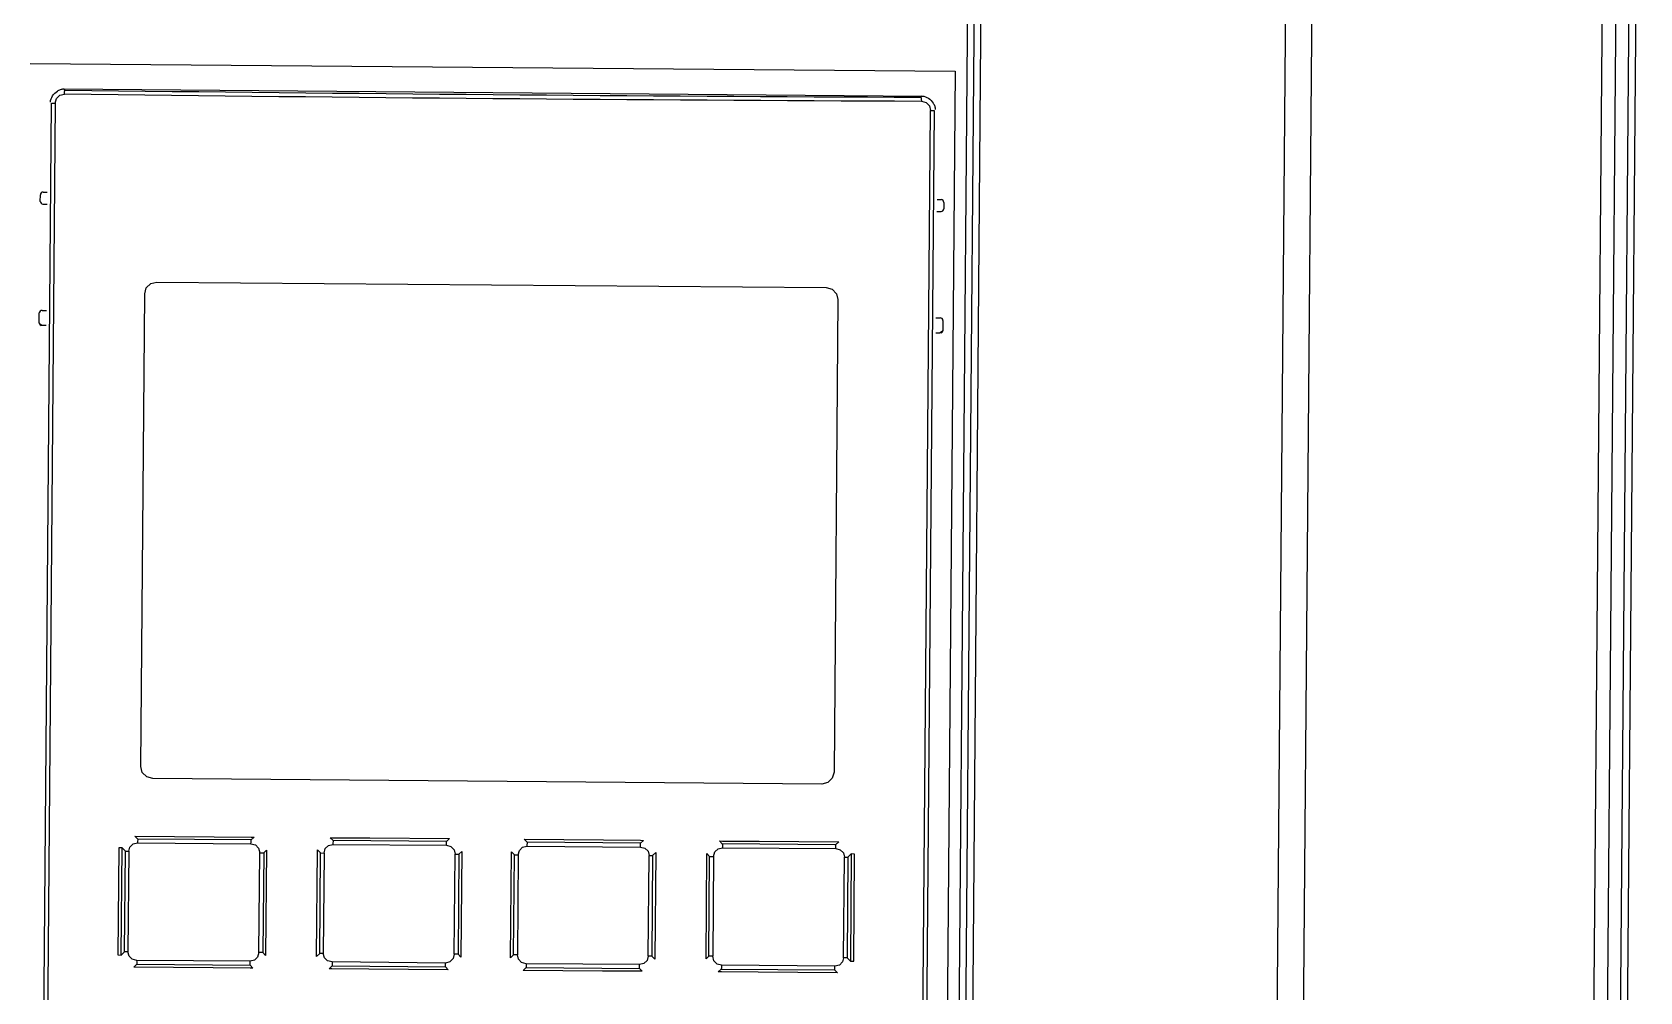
# Model space of a CAD drawing. Header units: millimetres. Extents: x 0 to 10500, y 0 to 7425.
# Drawn here: x 3609.5 to 3730.4, y 5887.3 to 5959.5 of the extents above; entities that cross this region are included whole.
import ezdxf

# ---------------------------------------------------------------- set-up
doc = ezdxf.new("R2010")
doc.units = ezdxf.units.MM
doc.header["$LTSCALE"] = 577.5
doc.layers.get('0').update_dxf_attribs({"linetype": 'CONTINUOUS'})

msp = doc.modelspace()

# ---------------------------------------------------------------- linework, layer by layer
at = {"color": 7, "linetype": 'Continuous'}
for p, q in [((3680.17, 6000.47), (3671.46, 4956.42)), ((3680.67, 6000.47), (3671.96, 4956.42)), ((3681.18, 6000.46), (3672.46, 4956.41)), ((3704.09, 6000.27), (3695.38, 4956.22)), ((3706.08, 6000.26), (3697.36, 4956.2)), ((3719.23, 4956.02), (3727.95, 6000.07)), ((3728.95, 6000.07), (3720.23, 4956.01)), ((3721.23, 4956), (3729.95, 6000.06)), ((3730.45, 6000.05), (3721.73, 4956)), ((3609.31, 5957.16), (3678.91, 5956.58)), ((3678.91, 5956.58), (3677.78, 5821.79))]:
    msp.add_line(p, q, dxfattribs=at)
at = {"color": 2, "linetype": 'Continuous'}
for p, q in [((3611.18, 5954.16), (3611.27, 5954.51)), ((3611.27, 5954.51), (3611.53, 5954.76)), ((3611.53, 5954.76), (3611.89, 5954.85)), ((3611.92, 5955.15), (3611.83, 5955.24)), ((3611.89, 5955), (3611.91, 5955.11)), ((3611.89, 5954.85), (3611.89, 5955)), ((3611.91, 5955.11), (3611.92, 5955.15)), ((3676.43, 5954.7), (3676.34, 5954.62)), ((3676.34, 5954.62), (3676.36, 5954.57)), ((3676.36, 5954.57), (3676.37, 5954.46)), ((3676.37, 5954.46), (3676.38, 5954.31)), ((3676.38, 5954.31), (3676.73, 5954.22)), ((3676.73, 5954.22), (3676.99, 5953.96)), ((3610.91, 5954.16), (3611.18, 5954.16)), ((3676.99, 5953.96), (3677.07, 5953.61)), ((3677.07, 5953.61), (3677.34, 5953.61)), ((3617.62, 5904.26), (3617.92, 5939.82)), ((3617.92, 5939.82), (3618.04, 5940.27)), ((3618.04, 5940.27), (3618.38, 5940.6)), ((3618.38, 5940.6), (3618.83, 5940.71)), ((3618.83, 5940.71), (3669.2, 5940.29)), ((3669.2, 5940.29), (3669.65, 5940.17)), ((3669.65, 5940.17), (3669.98, 5939.83)), ((3669.98, 5939.83), (3670.09, 5939.39)), ((3670.09, 5939.39), (3669.8, 5903.82)), ((3617.74, 5903.81), (3617.62, 5904.26)), ((3618.07, 5903.48), (3617.74, 5903.81)), ((3618.52, 5903.35), (3618.07, 5903.48)), ((3669.8, 5903.82), (3669.67, 5903.38)), ((3668.89, 5902.93), (3618.52, 5903.35)), ((3669.34, 5903.05), (3668.89, 5902.93)), ((3669.67, 5903.38), (3669.34, 5903.05)), ((3617.41, 5898.8), (3617.18, 5899.02)), ((3617.18, 5899.02), (3620.17, 5899)), ((3617.4, 5898.74), (3617.39, 5898.64)), ((3617.39, 5898.64), (3617.39, 5898.52)), ((3617.41, 5898.8), (3617.4, 5898.74)), ((3620.17, 5899), (3623.16, 5898.97)), ((3623.16, 5898.97), (3625.93, 5898.95)), ((3625.92, 5898.45), (3625.93, 5898.56)), ((3625.93, 5898.95), (3626.16, 5898.95)), ((3625.93, 5898.66), (3625.94, 5898.73)), ((3625.93, 5898.56), (3625.93, 5898.66)), ((3626.16, 5898.95), (3625.94, 5898.73)), ((3632.1, 5898.68), (3631.88, 5898.9)), ((3631.88, 5898.9), (3632.1, 5898.9)), ((3632.1, 5898.62), (3632.09, 5898.52)), ((3632.1, 5898.9), (3634.87, 5898.88)), ((3632.1, 5898.68), (3632.1, 5898.62)), ((3634.87, 5898.88), (3640.85, 5898.83)), ((3640.85, 5898.83), (3640.63, 5898.61)), ((3640.63, 5898.33), (3640.63, 5898.61)), ((3646.7, 5898.56), (3646.48, 5898.78)), ((3646.48, 5898.78), (3652.46, 5898.73)), ((3646.7, 5898.56), (3646.69, 5898.28)), ((3652.46, 5898.73), (3655.23, 5898.71)), ((3655.23, 5898.71), (3655.45, 5898.7)), ((3655.45, 5898.7), (3655.23, 5898.49)), ((3661.39, 5898.43), (3661.18, 5898.66)), ((3661.18, 5898.66), (3661.4, 5898.65)), ((3661.4, 5898.65), (3664.17, 5898.63)), ((3664.17, 5898.63), (3667.16, 5898.61)), ((3667.16, 5898.61), (3670.15, 5898.58)), ((3670.15, 5898.58), (3669.92, 5898.36)), ((3615.97, 5898.14), (3615.9, 5890.08)), ((3616.22, 5898.13), (3615.97, 5898.14)), ((3616.22, 5898.13), (3616.47, 5897.89)), ((3616.47, 5897.89), (3616.72, 5897.89)), ((3616.72, 5897.89), (3616.81, 5898.2)), ((3616.81, 5898.2), (3617.05, 5898.44)), ((3617.05, 5898.44), (3617.39, 5898.52)), ((3625.92, 5898.45), (3626.25, 5898.36)), ((3626.25, 5898.36), (3626.49, 5898.11)), ((3626.49, 5898.11), (3626.58, 5897.77)), ((3626.58, 5897.77), (3626.88, 5897.77)), ((3626.88, 5897.77), (3627.08, 5897.97)), ((3627.08, 5897.97), (3627.02, 5890.05)), ((3630.86, 5889.97), (3630.93, 5897.99)), ((3630.93, 5897.99), (3631.16, 5897.76)), ((3631.16, 5897.76), (3631.43, 5897.75)), ((3631.43, 5897.75), (3631.51, 5898.08)), ((3631.51, 5898.08), (3631.75, 5898.31)), ((3631.75, 5898.31), (3632.09, 5898.4)), ((3632.09, 5898.52), (3632.09, 5898.4)), ((3640.63, 5898.33), (3640.96, 5898.24)), ((3640.96, 5898.24), (3641.2, 5897.99)), ((3641.2, 5897.99), (3641.28, 5897.66)), ((3641.28, 5897.66), (3641.57, 5897.66)), ((3641.57, 5897.66), (3641.79, 5897.87)), ((3641.79, 5897.87), (3641.72, 5889.91)), ((3645.46, 5889.87), (3645.53, 5897.84)), ((3645.53, 5897.84), (3645.75, 5897.62)), ((3645.75, 5897.62), (3646.03, 5897.62)), ((3646.03, 5897.62), (3646.12, 5897.95)), ((3646.12, 5897.95), (3646.36, 5898.19)), ((3646.36, 5898.19), (3646.69, 5898.27)), ((3655.23, 5898.42), (3655.23, 5898.49)), ((3655.23, 5898.32), (3655.23, 5898.42)), ((3655.23, 5898.2), (3655.23, 5898.32)), ((3655.23, 5898.2), (3655.57, 5898.12)), ((3655.57, 5898.12), (3655.8, 5897.88)), ((3655.8, 5897.88), (3655.88, 5897.55)), ((3655.88, 5897.55), (3656.15, 5897.55)), ((3656.15, 5897.55), (3656.39, 5897.78)), ((3656.39, 5897.78), (3656.32, 5889.76)), ((3660.17, 5889.78), (3660.23, 5897.7)), ((3660.23, 5897.7), (3660.44, 5897.49)), ((3660.44, 5897.49), (3660.74, 5897.48)), ((3660.74, 5897.48), (3660.83, 5897.83)), ((3660.83, 5897.83), (3661.07, 5898.07)), ((3661.07, 5898.07), (3661.4, 5898.15)), ((3661.39, 5898.43), (3661.4, 5898.37)), ((3661.4, 5898.37), (3661.4, 5898.27)), ((3661.4, 5898.27), (3661.4, 5898.15)), ((3669.93, 5898.3), (3669.92, 5898.36)), ((3669.93, 5898.2), (3669.93, 5898.3)), ((3669.93, 5898.08), (3669.93, 5898.2)), ((3669.93, 5898.08), (3670.27, 5897.99)), ((3670.27, 5897.99), (3670.51, 5897.76)), ((3670.51, 5897.76), (3670.59, 5897.44)), ((3670.59, 5897.44), (3670.84, 5897.44)), ((3670.84, 5897.44), (3671.09, 5897.68)), ((3671.34, 5897.67), (3671.09, 5897.68)), ((3671.28, 5889.61), (3671.34, 5897.67)), ((3615.9, 5890.08), (3616.16, 5890.07)), ((3616.41, 5890.31), (3616.16, 5890.07)), ((3616.66, 5890.31), (3616.41, 5890.31)), ((3616.74, 5889.99), (3616.66, 5890.31)), ((3626.51, 5890.26), (3626.42, 5889.92)), ((3626.81, 5890.26), (3626.51, 5890.26)), ((3627.02, 5890.05), (3626.81, 5890.26)), ((3631.1, 5890.2), (3630.86, 5889.97)), ((3631.36, 5890.2), (3631.1, 5890.2)), ((3631.44, 5889.87), (3631.36, 5890.2)), ((3641.22, 5890.13), (3641.13, 5889.8)), ((3641.5, 5890.13), (3641.22, 5890.13)), ((3641.72, 5889.91), (3641.5, 5890.13)), ((3645.68, 5890.09), (3645.46, 5889.87)), ((3645.97, 5890.09), (3645.68, 5890.09)), ((3646.05, 5889.75), (3645.97, 5890.09)), ((3616.97, 5889.76), (3616.74, 5889.99)), ((3617.32, 5889.67), (3616.97, 5889.76)), ((3617.1, 5889.17), (3617.33, 5889.39)), ((3620.09, 5889.14), (3617.1, 5889.17)), ((3617.31, 5889.67), (3617.32, 5889.55)), ((3617.32, 5889.55), (3617.32, 5889.45)), ((3617.32, 5889.45), (3617.33, 5889.39)), ((3623.08, 5889.12), (3620.09, 5889.14)), ((3625.85, 5889.09), (3623.08, 5889.12)), ((3626.18, 5889.68), (3625.85, 5889.6)), ((3625.85, 5889.48), (3625.85, 5889.6)), ((3625.85, 5889.38), (3625.85, 5889.48)), ((3625.86, 5889.32), (3625.85, 5889.38)), ((3626.07, 5889.09), (3625.85, 5889.09)), ((3625.86, 5889.32), (3626.07, 5889.09)), ((3626.42, 5889.92), (3626.18, 5889.68)), ((3631.68, 5889.63), (3631.44, 5889.87)), ((3632.02, 5889.55), (3631.68, 5889.63)), ((3631.8, 5889.04), (3632.02, 5889.26)), ((3632.01, 5889.04), (3631.8, 5889.04)), ((3634.79, 5889.02), (3632.01, 5889.04)), ((3632.02, 5889.55), (3632.02, 5889.43)), ((3632.02, 5889.43), (3632.02, 5889.33)), ((3632.02, 5889.33), (3632.02, 5889.26)), ((3640.77, 5888.97), (3634.79, 5889.02)), ((3640.89, 5889.56), (3640.55, 5889.47)), ((3640.55, 5889.19), (3640.55, 5889.47)), ((3640.55, 5889.19), (3640.77, 5888.97)), ((3641.13, 5889.8), (3640.89, 5889.56)), ((3646.29, 5889.51), (3646.05, 5889.75)), ((3646.62, 5889.42), (3646.29, 5889.51)), ((3646.4, 5888.92), (3646.62, 5889.14)), ((3652.38, 5888.87), (3646.4, 5888.92)), ((3646.62, 5889.42), (3646.62, 5889.14)), ((3655.15, 5888.85), (3652.38, 5888.87)), ((3655.15, 5889.13), (3655.16, 5889.23)), ((3655.15, 5889.07), (3655.15, 5889.13)), ((3655.15, 5889.07), (3655.37, 5888.85)), ((3655.49, 5889.43), (3655.16, 5889.35)), ((3655.16, 5889.23), (3655.16, 5889.35)), ((3655.74, 5889.67), (3655.49, 5889.43)), ((3655.82, 5889.99), (3655.74, 5889.67)), ((3656.09, 5889.99), (3655.82, 5889.99)), ((3656.32, 5889.76), (3656.09, 5889.99)), ((3660.37, 5889.98), (3660.17, 5889.78)), ((3660.67, 5889.98), (3660.37, 5889.98)), ((3660.76, 5889.64), (3660.67, 5889.98)), ((3661, 5889.39), (3660.76, 5889.64)), ((3661.32, 5889.3), (3661, 5889.39)), ((3661.09, 5888.8), (3661.31, 5889.02)), ((3661.32, 5889.08), (3661.31, 5889.02)), ((3661.33, 5889.3), (3661.32, 5889.18)), ((3661.32, 5889.18), (3661.32, 5889.08)), ((3669.84, 5888.95), (3669.85, 5889.01)), ((3669.84, 5888.95), (3670.07, 5888.73)), ((3669.85, 5889.01), (3669.86, 5889.11)), ((3670.2, 5889.31), (3669.86, 5889.23)), ((3669.86, 5889.11), (3669.86, 5889.23)), ((3670.44, 5889.55), (3670.2, 5889.31)), ((3670.52, 5889.86), (3670.44, 5889.55)), ((3670.78, 5889.86), (3670.52, 5889.86)), ((3671.03, 5889.62), (3670.78, 5889.86)), ((3671.03, 5889.62), (3671.28, 5889.61)), ((3655.37, 5888.85), (3655.15, 5888.85)), ((3661.32, 5888.8), (3661.09, 5888.8)), ((3664.09, 5888.78), (3661.32, 5888.8)), ((3667.08, 5888.75), (3664.09, 5888.78)), ((3670.07, 5888.73), (3667.08, 5888.75))]:
    msp.add_line(p, q, dxfattribs=at)
at = {"color": 6, "linetype": 'Continuous'}
for p, q in [((3611.83, 5955.24), (3676.43, 5954.7)), ((3609.83, 5824.84), (3610.91, 5954.16)), ((3611.18, 5954.16), (3610.1, 5824.84)), ((3675.99, 5824.29), (3677.07, 5953.61)), ((3677.34, 5953.61), (3676.26, 5824.28)), ((3610.06, 5946.78), (3610.07, 5947.27)), ((3610.08, 5947.34), (3610.07, 5947.27)), ((3610.13, 5947.41), (3610.08, 5947.34)), ((3610.19, 5947.46), (3610.13, 5947.41)), ((3610.27, 5947.47), (3610.19, 5947.46)), ((3610.27, 5947.47), (3610.59, 5947.47)), ((3610.06, 5946.78), (3610.08, 5946.71)), ((3610.08, 5946.71), (3610.12, 5946.64)), ((3610.12, 5946.64), (3610.19, 5946.59)), ((3610.19, 5946.59), (3610.26, 5946.58)), ((3610.26, 5946.58), (3610.58, 5946.58)), ((3677.54, 5946.02), (3677.86, 5946.02)), ((3677.55, 5946.91), (3677.87, 5946.91)), ((3677.86, 5946.02), (3677.94, 5946.03)), ((3677.94, 5946.89), (3677.87, 5946.91)), ((3678.01, 5946.85), (3677.94, 5946.89)), ((3677.94, 5946.03), (3678, 5946.07)), ((3678, 5946.07), (3678.05, 5946.14)), ((3678.05, 5946.78), (3678.01, 5946.85)), ((3678.07, 5946.7), (3678.05, 5946.78)), ((3678.05, 5946.14), (3678.06, 5946.21)), ((3678.07, 5946.7), (3678.06, 5946.21)), ((3610.05, 5938.52), (3610.01, 5938.45)), ((3610.12, 5938.57), (3610.05, 5938.52)), ((3610.2, 5938.58), (3610.12, 5938.57)), ((3610.2, 5938.58), (3610.52, 5938.58)), ((3610.01, 5938.45), (3609.99, 5938.38)), ((3609.99, 5937.64), (3609.99, 5938.38)), ((3610.12, 5937.45), (3609.99, 5937.64)), ((3610, 5937.57), (3610.05, 5937.5)), ((3610.19, 5937.44), (3610, 5937.57)), ((3610.05, 5937.5), (3610.12, 5937.45)), ((3610.51, 5937.44), (3610.19, 5937.44)), ((3677.47, 5938.02), (3677.79, 5938.02)), ((3677.86, 5938), (3677.79, 5938.02)), ((3677.93, 5937.96), (3677.86, 5938)), ((3677.98, 5937.89), (3677.93, 5937.96)), ((3677.99, 5937.81), (3677.98, 5937.89)), ((3677.99, 5937.81), (3677.99, 5937.07)), ((3677.46, 5936.88), (3677.78, 5936.88)), ((3677.97, 5937.01), (3677.78, 5936.88)), ((3677.99, 5937.07), (3677.86, 5936.89)), ((3677.86, 5936.89), (3677.93, 5936.93)), ((3677.93, 5936.93), (3677.97, 5937.01)), ((3625.94, 5898.73), (3617.41, 5898.8)), ((3640.63, 5898.61), (3632.1, 5898.68)), ((3655.23, 5898.49), (3646.7, 5898.56)), ((3616.16, 5890.07), (3616.22, 5898.13)), ((3616.41, 5890.31), (3616.47, 5897.89)), ((3616.72, 5897.89), (3616.66, 5890.31)), ((3617.39, 5898.52), (3625.92, 5898.45)), ((3626.51, 5890.26), (3626.58, 5897.77)), ((3626.88, 5897.77), (3626.81, 5890.26)), ((3631.1, 5890.2), (3631.16, 5897.76)), ((3631.43, 5897.75), (3631.36, 5890.2)), ((3632.09, 5898.4), (3640.63, 5898.33)), ((3641.22, 5890.13), (3641.28, 5897.66)), ((3641.57, 5897.66), (3641.5, 5890.13)), ((3645.68, 5890.09), (3645.75, 5897.62)), ((3646.03, 5897.62), (3645.97, 5890.09)), ((3646.69, 5898.27), (3655.23, 5898.2)), ((3655.82, 5889.99), (3655.88, 5897.55)), ((3656.15, 5897.55), (3656.09, 5889.99)), ((3660.37, 5889.98), (3660.44, 5897.49)), ((3660.74, 5897.48), (3660.67, 5889.98)), ((3669.92, 5898.36), (3661.39, 5898.43)), ((3661.4, 5898.15), (3669.93, 5898.08)), ((3670.52, 5889.86), (3670.59, 5897.44)), ((3670.84, 5897.44), (3670.78, 5889.86)), ((3671.09, 5897.68), (3671.03, 5889.62)), ((3625.85, 5889.6), (3617.32, 5889.67)), ((3617.33, 5889.39), (3625.86, 5889.32)), ((3640.55, 5889.47), (3632.02, 5889.55)), ((3632.02, 5889.26), (3640.55, 5889.19)), ((3655.16, 5889.35), (3646.62, 5889.42)), ((3646.62, 5889.14), (3655.15, 5889.07)), ((3661.31, 5889.02), (3669.84, 5888.95)), ((3669.86, 5889.23), (3661.32, 5889.3))]:
    msp.add_line(p, q, dxfattribs=at)
for centre, radius, start, end in [((3710.67, 13927.66), 7973.41, 269.290142, 269.753582), ((3710.57, 13915.28), 7960.74, 269.290022, 269.753702)]:
    msp.add_arc(centre, radius, start, end, dxfattribs=at)
at = {"color": 2, "linetype": 'Continuous'}
for points, knots in [([(3610.83, 5954.25), (3610.83, 5954.41), (3610.97, 5954.74), (3611.21, 5954.98), (3611.36, 5955.08)], [0, 0, 0, 0, 0.482082, 1, 1, 1, 1]), ([(3611.36, 5955.08), (3611.43, 5955.13), (3611.58, 5955.21), (3611.75, 5955.24), (3611.83, 5955.24)], [0, 0, 0, 0, 0.515244, 1, 1, 1, 1]), ([(3676.43, 5954.7), (3676.6, 5954.7), (3676.93, 5954.56), (3677.17, 5954.32), (3677.26, 5954.17)], [0, 0, 0, 0, 0.482082, 1, 1, 1, 1]), ([(3677.26, 5954.17), (3677.31, 5954.1), (3677.39, 5953.95), (3677.42, 5953.78), (3677.42, 5953.7)], [0, 0, 0, 0, 0.515244, 1, 1, 1, 1])]:
    msp.add_open_spline(points, degree=3, knots=knots, dxfattribs=at)

doc.saveas('drawing.dxf')
